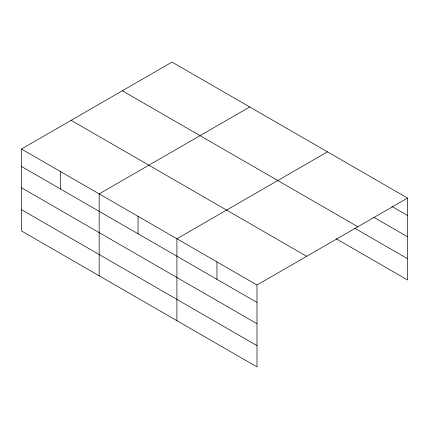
<?xml version="1.0" encoding="UTF-8"?>
<svg xmlns="http://www.w3.org/2000/svg" width="429" height="429" viewBox="0 0 429 429"><rect width="100%" height="100%" fill="white"/><g stroke="black" fill="none" stroke-linecap="round" stroke-linejoin="round"><path stroke-width="0.64" d="M336.175 238.771L407.55 279.981L407.55 198.075L172.018 62.092L21.45 149.019L21.45 230.925L256.982 366.908L256.982 285.001L21.45 149.019M249.742 106.966L99.174 193.892L99.174 275.799M327.466 151.839L176.904 238.771L176.904 320.678M256.982 285.001L407.55 198.075M391.881 206.472L407.55 215.519M373.895 217.358L407.55 236.792M122.329 90.776L357.861 226.759M354.74 228.223L407.55 258.708M71.139 120.335L306.671 256.317M21.45 166.463L256.982 302.445M21.45 187.736L256.982 323.718M21.45 209.652L256.982 345.635M216.945 261.888L216.945 279.327M138.041 216.334L138.041 233.773M60.312 171.455L60.312 188.899"/></g></svg>
